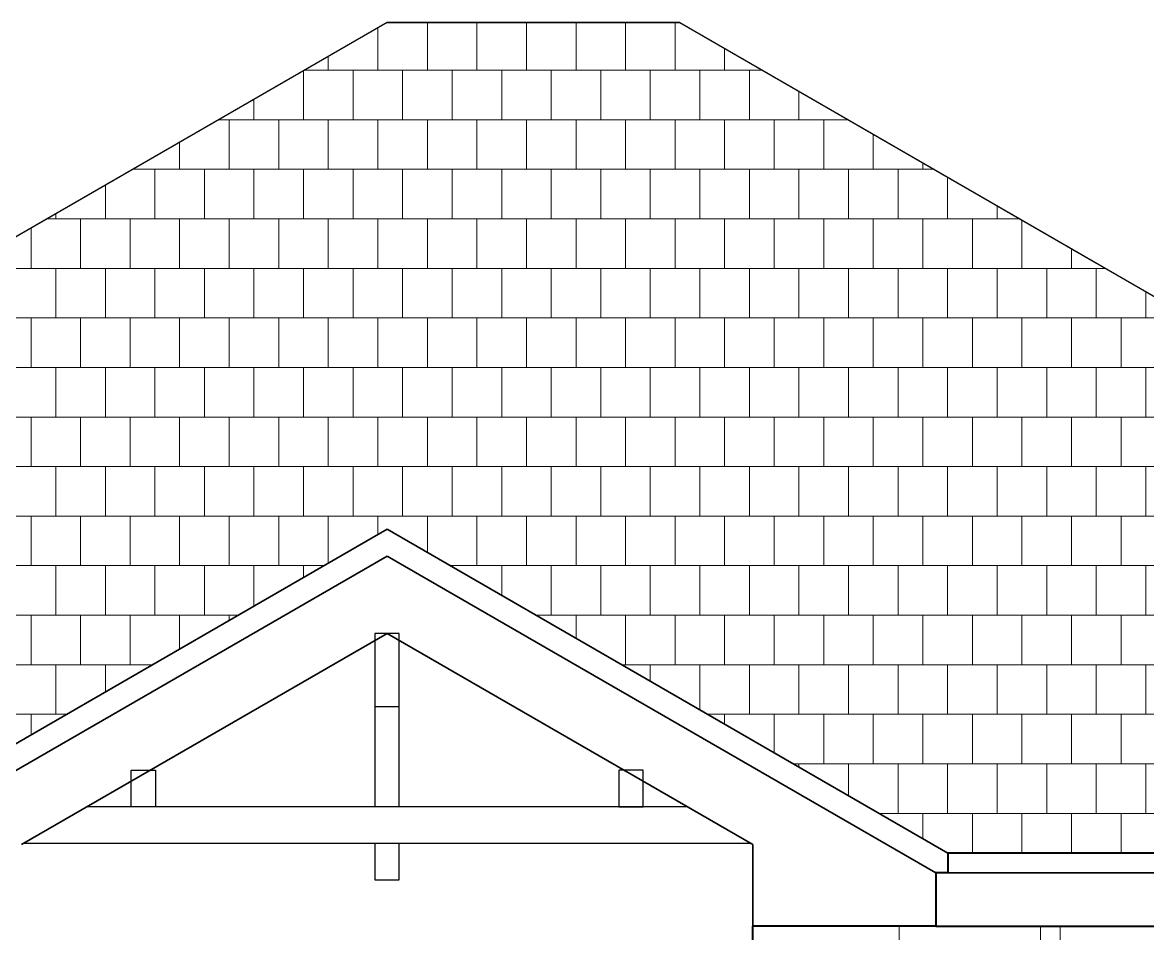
# Model space of a CAD drawing. Extents: x -12289450 to -10763036, y -7834513 to -6150123.
# Drawn here: x -11257433 to -11254849, y -7791058 to -7788965 of the extents above; entities that cross this region are included whole.
import ezdxf

# ---------------------------------------------------------------- set-up
doc = ezdxf.new("R2010")
doc.units = 0
doc.header["$LTSCALE"] = 25
doc.layers.add('008-ШТРИХОВКА', color=252, linetype='Continuous')
doc.layers.add('Крыши', color=7, linetype='Continuous')
doc.layers.add('RAZMER', color=7, linetype='Continuous', lineweight=9)
doc.layers.add('СТЕНЫ', color=5, linetype='Continuous', lineweight=40)

msp = doc.modelspace()

# ---------------------------------------------------------------- hatches: boundary and pattern name
at = {"layer": '008-ШТРИХОВКА', "lineweight": 18, "ltscale": 3}
h = msp.add_hatch(dxfattribs=at)
h.set_pattern_fill('AR-B88', color=256, scale=0.56)
h.set_pattern_definition([(0, (-5054498.04, -3568302.02), (0, 113.792), []), (90, (-5054498.037, -3568302.023), (-56.896, 113.792), [113.792, -113.792])])
h.paths.add_polyline_path([(-11256078.3, -7788965.2), (-11256030.2, -7788965.2), (-11255996.8, -7788965.2), (-11255924.7, -7788965.7), (-11252619.8, -7790872.8), (-11255307.8, -7790872.8), (-11256045.7, -7790446.8), (-11256595.8, -7790129.1), (-11257883.8, -7790872.8), (-11258808.3, -7790872.8), (-11259899.8, -7790872.8), (-11257330.6, -7789389.4), (-11256595.8, -7788965.2), (-11256496.5, -7788965.2), (-11256353.2, -7788965.2), (-11256259.8, -7788965.2), (-11256150.8, -7788965.2)])

# ---------------------------------------------------------------- linework, layer by layer
at = {"layer": 'RAZMER', "lineweight": 30, "ltscale": 4}
msp.add_lwpolyline([(-11256623.8, -7790536.4), (-11256567.8, -7790536.4), (-11256567.8, -7790368.4), (-11256623.8, -7790368.4)], close=True, dxfattribs=at)
at = {"layer": 'RAZMER', "lineweight": 25, "ltscale": 4}
for points in [[(-11256623.8, -7790536.4), (-11256623.8, -7790766.4)], [(-11256567.8, -7790766.4), (-11256567.8, -7790536.4)], [(-11256623.8, -7790850.4), (-11256623.8, -7790906.4), (-11256623.8, -7790934.4), (-11256567.8, -7790934.4), (-11256567.8, -7790850.4)]]:
    msp.add_lwpolyline(points, dxfattribs=at)
for points in [[(-11257127.8, -7790766.4), (-11257183.8, -7790766.4), (-11257183.8, -7790682.4), (-11257127.8, -7790682.4)], [(-11256063.8, -7790766.4), (-11256007.8, -7790766.4), (-11256007.8, -7790682.4), (-11256063.8, -7790682.4)], [(-11257430.6, -7790850.4), (-11255761, -7790850.4), (-11255906.5, -7790766.4), (-11257285.1, -7790766.4)]]:
    msp.add_lwpolyline(points, close=True, dxfattribs=at)
at = {"layer": 'Крыши', "lineweight": 30, "ltscale": 3}
msp.add_line((-11255923.8, -7788965.2), (-11252619.8, -7790872.8), dxfattribs=at)
at = {"layer": 'Крыши', "lineweight": 25, "ltscale": 3}
for p, q in [((-11255923.8, -7788965.2), (-11254966.2, -7789518.1)), ((-11255335.8, -7790918), (-11255335.8, -7791040.8))]:
    msp.add_line(p, q, dxfattribs=at)
at = {"layer": 'Крыши', "lineweight": 35, "ltscale": 3}
for p, q in [((-11256595.8, -7790190.6), (-11257855.8, -7790918)), ((-11256595.8, -7790190.6), (-11255335.8, -7790918)), ((-11256595.8, -7790368.4), (-11257435.8, -7790853.4)), ((-11256595.8, -7790368.4), (-11255755.8, -7790853.4))]:
    msp.add_line(p, q, dxfattribs=at)
at = {"layer": 'Крыши', "lineweight": 30, "ltscale": 3}
for points in [[(-11256595.8, -7788965.2), (-11259899.8, -7790872.8)], [(-11256595.8, -7788965.2), (-11255923.8, -7788965.2)]]:
    msp.add_lwpolyline(points, dxfattribs=at)
at = {"layer": 'Крыши', "lineweight": 25, "ltscale": 3}
for points in [[(-11256595.8, -7788965.2), (-11258634.2, -7790142.1)], [(-11256595.8, -7788965.2), (-11258634.2, -7790142.1)], [(-11255923.8, -7788965.2), (-11256595.8, -7788965.2)], [(-11255923.8, -7788965.2), (-11256595.8, -7788965.2)]]:
    msp.add_lwpolyline(points, dxfattribs=at)
at = {"layer": 'Крыши', "lineweight": 35, "ltscale": 3}
for points in [[(-11256595.8, -7790129.1), (-11257883.8, -7790872.8)], [(-11256595.8, -7790129.1), (-11255307.8, -7790872.8)], [(-11255755.8, -7791040.8), (-11255755.8, -7790853.4)], [(-11255335.8, -7790918), (-11252619.8, -7790918)]]:
    msp.add_lwpolyline(points, dxfattribs=at)
at = {"layer": 'Крыши', "lineweight": 40, "ltscale": 3}
for points in [[(-11255307.8, -7790872.8), (-11255307.8, -7790918), (-11255335.8, -7790918), (-11255335.8, -7791040.8), (-11255755.8, -7791040.8)], [(-11255307.8, -7790872.8), (-11255307.8, -7790918), (-11255335.8, -7790918), (-11255335.8, -7791040.8)], [(-11252619.8, -7790872.8), (-11255307.8, -7790872.8)], [(-11255335.8, -7791040.8), (-11252647.8, -7791040.8)]]:
    msp.add_lwpolyline(points, dxfattribs=at)
at = {"layer": 'Крыши', "lineweight": 13, "ltscale": 3}
for points in [[(-11255711, -7791074.4), (-11255419.8, -7791074.4), (-11255419.8, -7791040.8)], [(-11255095, -7791040.8), (-11255095, -7791074.4), (-11255050.2, -7791074.4), (-11255050.2, -7791040.8), (-11255095, -7791040.8), (-11255095, -7791410.4), (-11255050.2, -7791410.4), (-11255050.2, -7791074.4)]]:
    msp.add_lwpolyline(points, dxfattribs=at)
at = {"layer": 'СТЕНЫ', "lineweight": 40, "ltscale": 3}
msp.add_lwpolyline([(-11255755.8, -7793224.8), (-11255755.8, -7791040.8)], dxfattribs=at)

doc.saveas('drawing.dxf')
